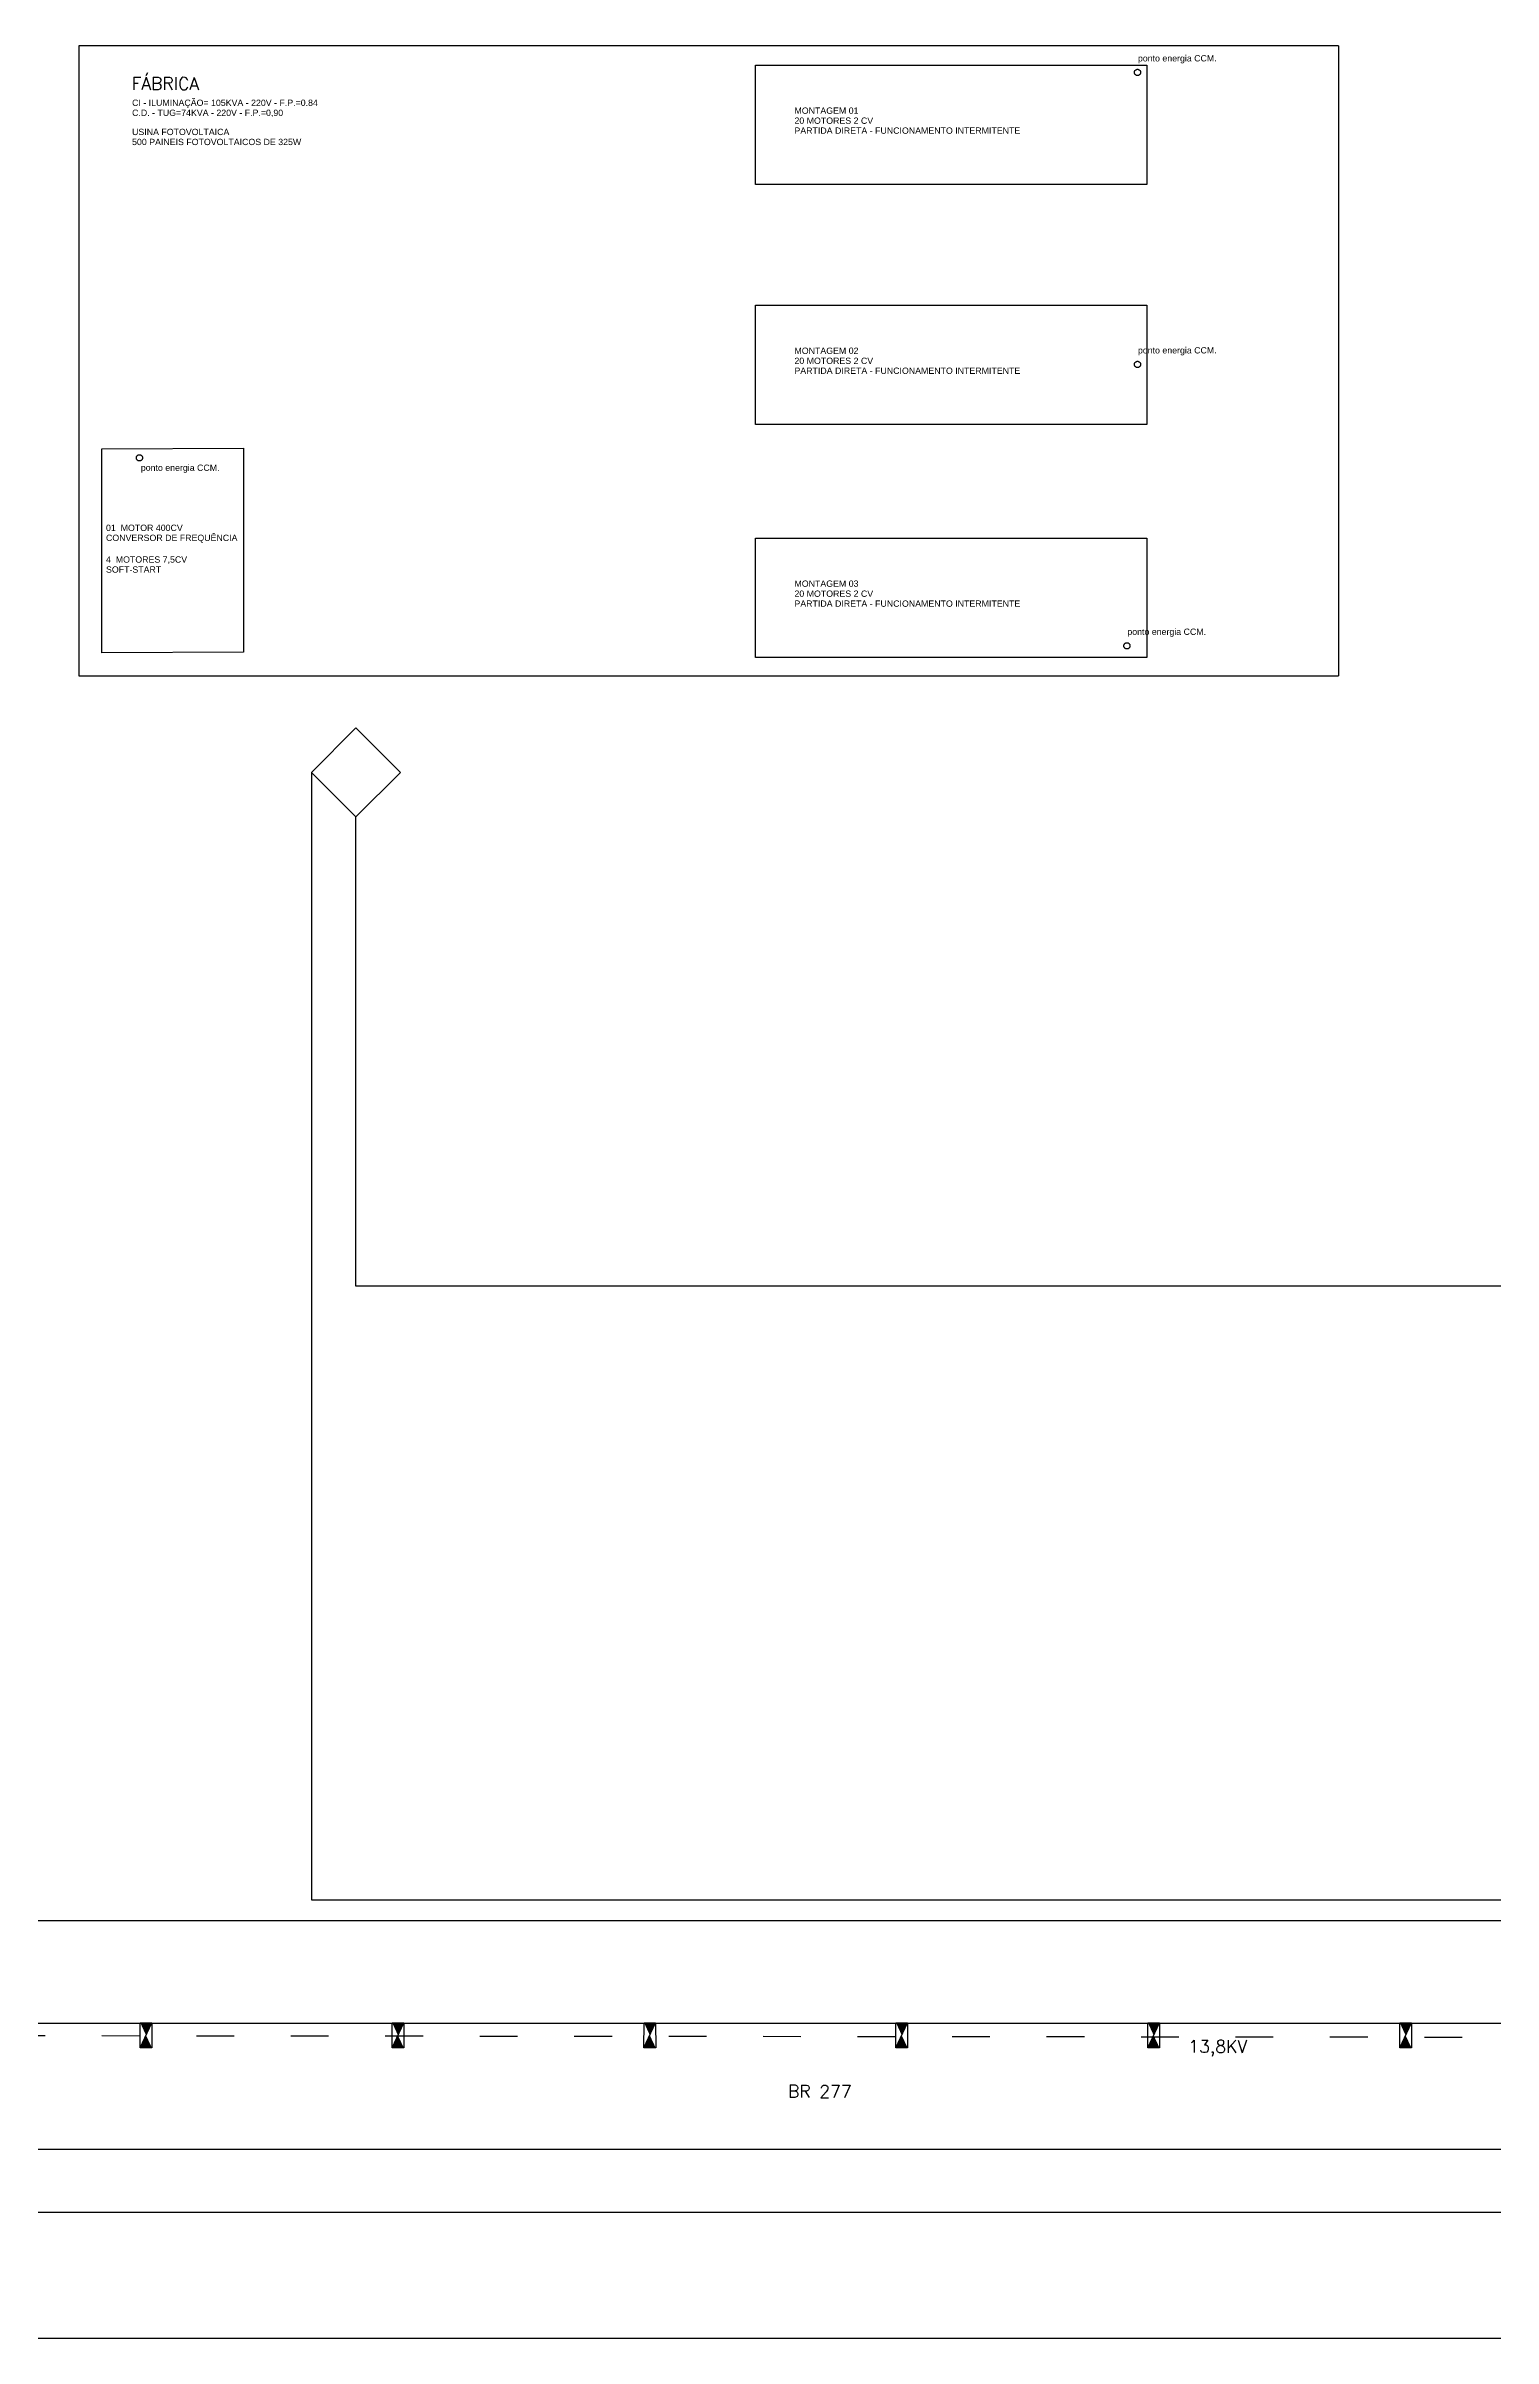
# Model space of a CAD drawing. Header units: millimetres. Extents: x 41744 to 43175, y -1555 to -730.
# Drawn here: x 42227.7 to 42457.6, y -1555.4 to -1191.6 of the extents above; entities that cross this region are included whole.
import ezdxf

# ---------------------------------------------------------------- set-up
doc = ezdxf.new("R2010")
doc.units = ezdxf.units.MM
doc.header["$LTSCALE"] = 0.5
doc.linetypes.add('ACAD_ISO03W100', pattern=[30, 12, -18])
doc.linetypes.add('CONTINUO', pattern=[0])
doc.layers.add('POSTE', color=7, linetype='Continuous')
doc.layers.add('SE', color=30, linetype='Continuous')
doc.styles.get("Standard").update_dxf_attribs({"font": 'arial.ttf'})
doc.styles.add('VERT', font='romans.shx', dxfattribs={"height": 1.5})

# ---------------------------------------------------------------- blocks, each defined once
blk = doc.blocks.new('POSTE PADRAO')
at = {"layer": 'POSTE'}
h = blk.add_hatch(color=256, dxfattribs=at)
h.paths.add_polyline_path([(46, 0), (0, -99), (93, -99)])
h.paths.add_polyline_path([(92, 99), (0, 99), (46, 0)])
at = {"layer": 'POSTE', "color": 0}
blk.add_lwpolyline([(0, -99), (0, 99), (92, 99), (93, -99)], close=True, dxfattribs=at)
at = {"layer": 'POSTE'}
blk.add_lwpolyline([(0, -99), (92, 99)], dxfattribs=at)

msp = doc.modelspace()

# ---------------------------------------------------------------- linework, layer by layer
at = {"color": 2, "linetype": 'Continuous'}
for p, q in [((42432.99, -1191.57), (42432.99, -1291.57)), ((42150.66, -1505.42), (42942.04, -1505.42)), ((42150.66, -1525.42), (43150.16, -1525.42)), ((42150.66, -1535.42), (43150.16, -1535.42)), ((42150.66, -1555.42), (43150.16, -1555.42))]:
    msp.add_line(p, q, dxfattribs=at)
at = {"color": 1, "linetype": 'ACAD_ISO03W100'}
msp.add_line((42146.65, -1507.31), (43174.98, -1508.37), dxfattribs=at)
for p, q in [((42243.65, -1507.33), (42243.69, -1507.33)), ((42283.65, -1507.33), (42283.69, -1507.33)), ((42323.65, -1507.33), (42323.69, -1507.33)), ((42363.65, -1507.33), (42363.69, -1507.33)), ((42403.65, -1507.33), (42403.69, -1507.33)), ((42443.65, -1507.33), (42443.69, -1507.33))]:
    msp.add_line(p, q)
at = {"color": 2, "linetype": 'CONTINUO'}
msp.add_lwpolyline([(42432.99, -1191.57), (42232.99, -1191.57), (42232.99, -1291.57), (42432.99, -1291.57)], dxfattribs=at)
at = {"color": 1, "linetype": 'Continuous'}
for points in [[(42340.42, -1194.64), (42402.56, -1194.64), (42402.56, -1213.58), (42340.42, -1213.58)], [(42340.42, -1232.75), (42402.56, -1232.75), (42402.56, -1251.69), (42340.42, -1251.69)], [(42340.42, -1269.72), (42402.56, -1269.72), (42402.56, -1288.66), (42340.42, -1288.66)]]:
    msp.add_lwpolyline(points, close=True, dxfattribs=at)
at = {"color": 1, "linetype": 'CONTINUO'}
msp.add_lwpolyline([(42236.65, -1255.54), (42259.13, -1255.41), (42259.13, -1287.8), (42236.65, -1287.92)], close=True, dxfattribs=at)
at = {"linetype": 'ACAD_ISO03W100'}
for centre in [(42401.09, -1195.78), (42401.09, -1242.13), (42242.61, -1256.96), (42399.41, -1286.8)]:
    msp.add_circle(centre, 0.492, dxfattribs=at)
at = {"layer": 'SE'}
for p, q in [((42276.99, -1313.96), (42269.92, -1306.89)), ((42269.92, -1306.89), (42269.92, -1480.99)), ((42276.99, -1388.46), (42276.99, -1313.96)), ((42612.85, -1388.46), (42276.99, -1388.46)), ((42269.92, -1480.99), (42269.92, -1485.86)), ((42269.92, -1485.86), (42517.4, -1485.86)), ((42222.5, -1489.12), (42517.4, -1489.12))]:
    msp.add_line(p, q, dxfattribs=at)
msp.add_lwpolyline([(42276.99, -1313.96), (42284.06, -1306.89), (42276.99, -1299.82), (42269.92, -1306.89)], close=True, dxfattribs=at)

# ---------------------------------------------------------------- block references
at = {"xscale": 0.02000000000000001, "yscale": 0.02000000000000001, "zscale": 0.02000000000000001, "rotation": 359.8567546559424}
for p in [(42242.73, -1507.33), (42282.73, -1507.33), (42322.73, -1507.33), (42362.73, -1507.33), (42402.73, -1507.33), (42442.73, -1507.33)]:
    msp.add_blockref('POSTE PADRAO', p, dxfattribs=at)

# ---------------------------------------------------------------- texts
at = {"color": 4, "linetype": 'ACAD_ISO03W100'}
for s, p in [('ponto energia CCM. ', (42401.16, -1194.04)), ('CI - ILUMINAÇÃO= 105KVA - 220V - F.P.=0.84', (42241.44, -1201.1)), ('C.D. - TUG=74KVA - 220V - F.P.=0,90', (42241.44, -1202.69)), ('20 MOTORES 2 CV', (42346.62, -1203.94)), ('MONTAGEM 01', (42346.62, -1202.35)), ('500 PAINEIS FOTOVOLTAICOS DE 325W', (42241.44, -1207.32)), ('USINA FOTOVOLTAICA', (42241.44, -1205.73)), ('PARTIDA DIRETA - FUNCIONAMENTO INTERMITENTE', (42346.62, -1205.52)), ('MONTAGEM 02', (42346.62, -1240.46)), ('ponto energia CCM. ', (42401.16, -1240.39)), ('20 MOTORES 2 CV', (42346.62, -1242.06)), ('PARTIDA DIRETA - FUNCIONAMENTO INTERMITENTE', (42346.62, -1243.63)), ('ponto energia CCM. ', (42242.83, -1259.03)), ('01  MOTOR 400CV', (42237.3, -1268.57)), ('CONVERSOR DE FREQUÊNCIA', (42237.3, -1270.16)), ('4  MOTORES 7,5CV', (42237.3, -1273.6)), ('SOFT-START', (42237.3, -1275.19)), ('MONTAGEM 03', (42346.62, -1277.43)), ('20 MOTORES 2 CV', (42346.62, -1279.02)), ('PARTIDA DIRETA - FUNCIONAMENTO INTERMITENTE', (42346.62, -1280.6)), ('ponto energia CCM. ', (42399.48, -1285.06))]:
    msp.add_text(s, height=1, dxfattribs=at).set_placement(p)
at = {"linetype": 'Continuous', "lineweight": -3, "style": 'VERT'}
for s, p in [('FÁBRICA', (42241.37, -1198.53, 1760)), ('13,8KV', (42409.16, -1510.09, 1760)), ('BR 277', (42345.59, -1517.23, 1760))]:
    msp.add_text(s, height=2, rotation=359.7733, dxfattribs=at).set_placement(p)

doc.saveas('drawing.dxf')
